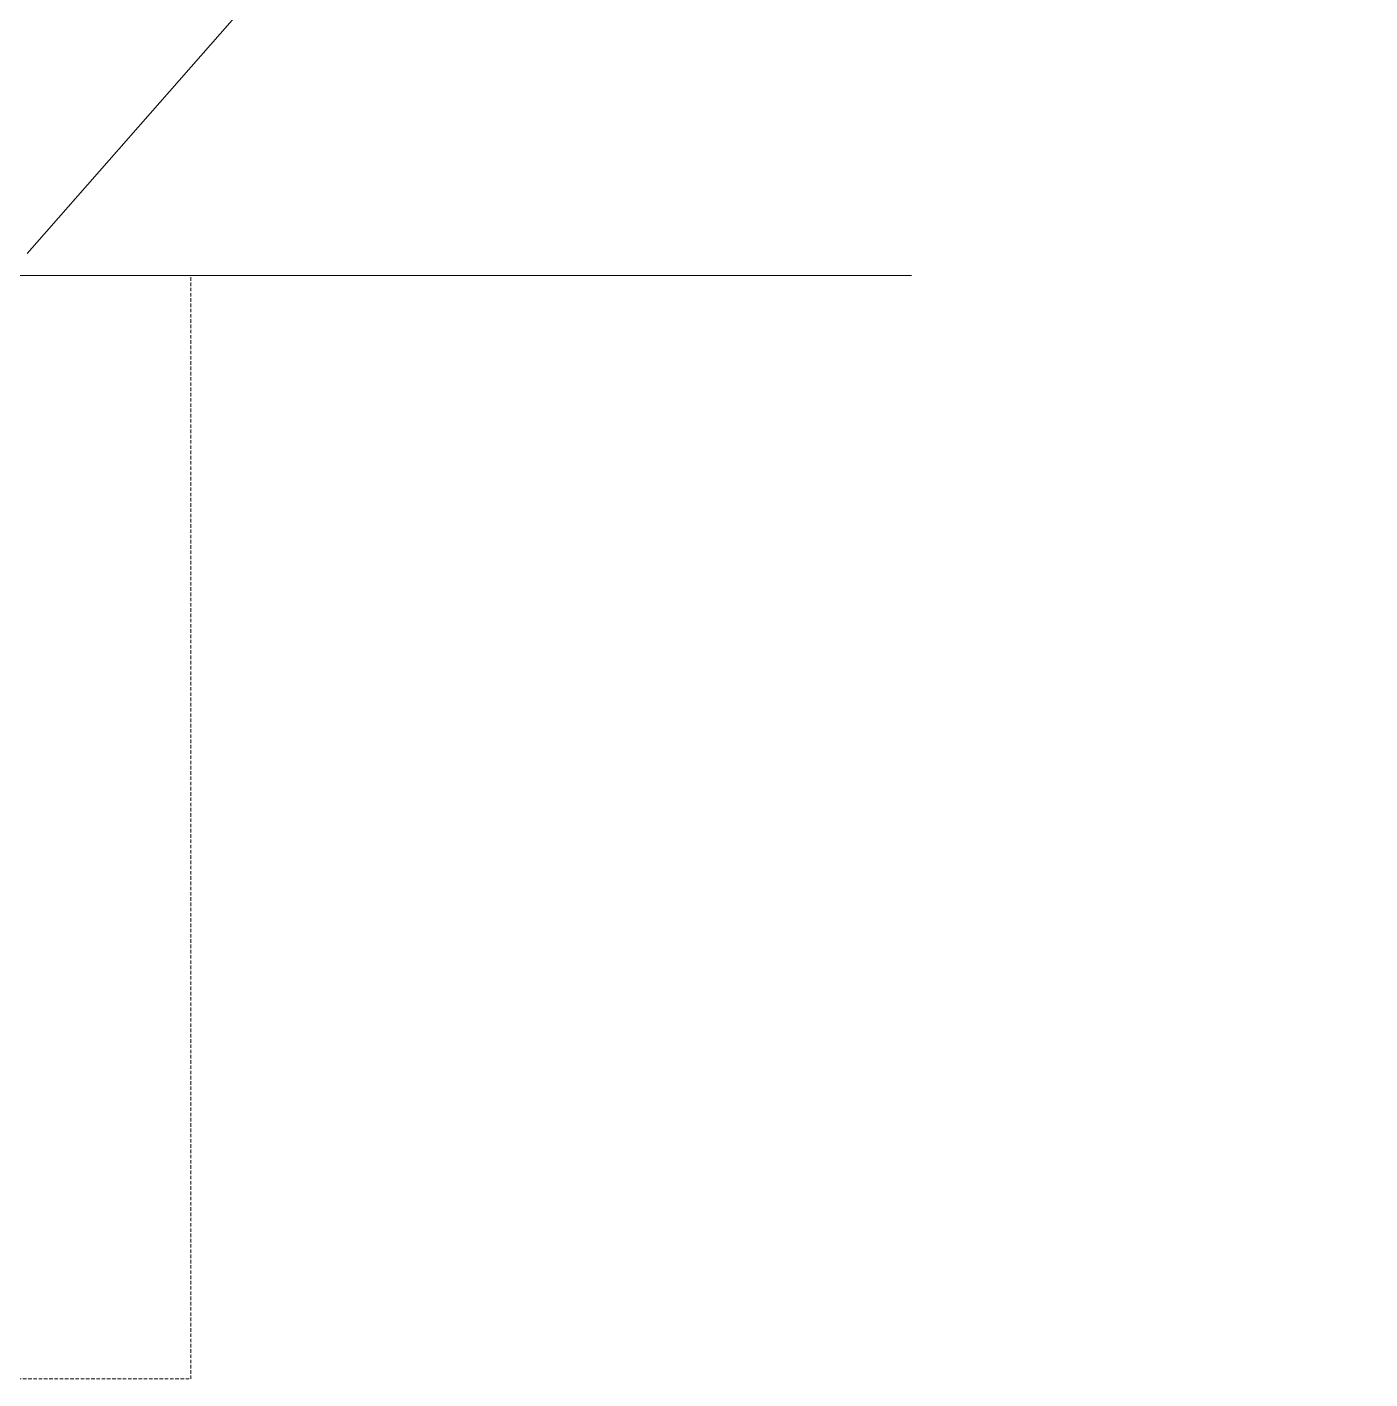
# Model space of a CAD drawing. Header units: millimetres. Extents: x -263 to 4879, y -277 to 2995.
# Drawn here: x 2868.4 to 3355.4, y 1544.4 to 2034.5 of the extents above; entities that cross this region are included whole.
import ezdxf

# ---------------------------------------------------------------- set-up
doc = ezdxf.new("R2010")
doc.units = ezdxf.units.MM
doc.linetypes.add('HIDDEN', pattern=[1.905, 1.27, -0.635])
doc.layers.add('ZANO_R', color=7, linetype='Continuous', lineweight=0)
doc.layers.add('ZANO_R_przerywana', color=7, linetype='HIDDEN', lineweight=0)

msp = doc.modelspace()

# ---------------------------------------------------------------- linework, layer by layer
at = {"layer": 'ZANO_R'}
for p, q in [((3355.43, 2506.76), (2868.5, 1952.38)), ((2868.44, 1952.38), (3350.37, 2501.06)), ((2868.5, 1952.38), (2868.44, 1952.38)), ((2868.44, 1952.38), (2868.44, 1952.38)), ((50.29, 1944.38), (3189.17, 1944.38)), ((2327.84, 1944.38), (2927.84, 1944.38))]:
    msp.add_line(p, q, dxfattribs=at)
at = {"layer": 'ZANO_R_przerywana'}
for p, q in [((2927.84, 1544.38), (2927.84, 1944.38)), ((2327.84, 1544.38), (2927.84, 1544.38))]:
    msp.add_line(p, q, dxfattribs=at)

doc.saveas('drawing.dxf')
